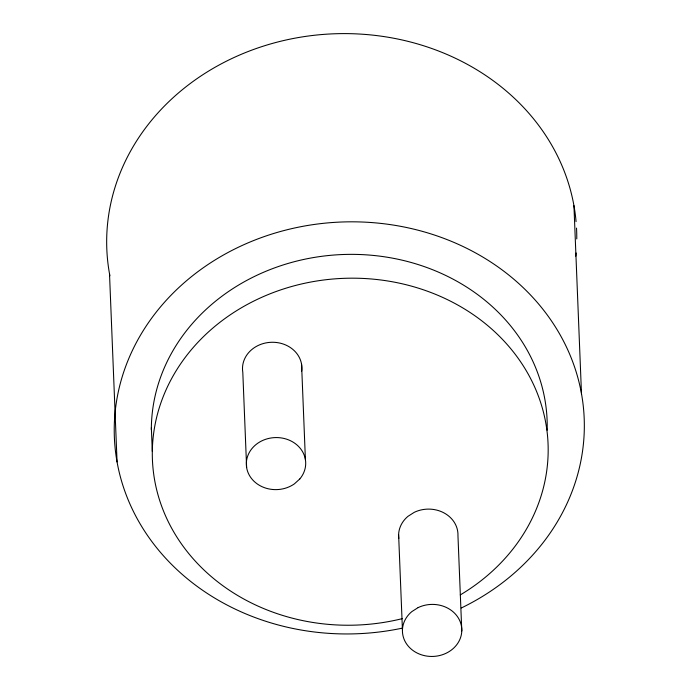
<?xml version="1.0" encoding="UTF-8"?>
<svg xmlns="http://www.w3.org/2000/svg" width="691" height="691" viewBox="0 0 691 691"><rect width="100%" height="100%" fill="white"/><g stroke="black" fill="none" stroke-linecap="round" stroke-linejoin="round"><path stroke-width="1.04" d="M573.936 205.607L581.494 393.818M461.787 630.978L457.96 535.68A29.696 26.025 -2.3 0 0 414.272 512.316L407.975 516.332A29.696 26.025 -2.3 0 0 398.802 538.462M398.612 534.575L402.438 629.872M301.578 364.312L305.405 459.61M246.627 467.574L242.8 372.276A29.696 26.025 -2.3 0 1 271.831 342.27A29.696 26.025 -2.3 0 1 301.673 371.102M151.355 427.634L152.314 451.465M109.506 273.74L117.064 461.951M576.104 252.966A235.095 206.013 -2.3 0 1 575.802 256.171M109.886 275.804A235.095 206.013 -2.3 0 1 313.256 35.396A235.095 206.013 -2.3 0 1 576.069 221.604M576.527 228.09A235.095 206.013 -2.3 0 1 576.769 238.931M402.559 628.084A235.095 206.013 -2.3 0 1 119.18 387.953A235.095 206.013 -2.3 0 1 489.651 261.302A235.095 206.013 -2.3 0 1 461.243 608.02M402.257 618.644A197.971 173.484 -2.3 0 1 154.516 427.625A197.971 173.484 -2.3 0 1 456.336 304.239A197.971 173.484 -2.3 0 1 460.241 594.942M151.338 429.776A197.971 173.484 -2.3 0 1 351.641 254.357A197.971 173.484 -2.3 0 1 547.16 430.225M299.79 478.967L294.375 483.881A29.696 26.025 -2.3 0 1 247.11 469.802A29.696 26.025 -2.3 0 1 282.092 438.059A29.696 26.025 -2.3 0 1 299.79 478.967M418.098 607.614L411.801 611.63A29.696 26.025 -2.3 0 0 421.069 654.688A29.696 26.025 -2.3 0 0 461.761 628.715A29.696 26.025 -2.3 0 0 418.098 607.614"/></g></svg>
